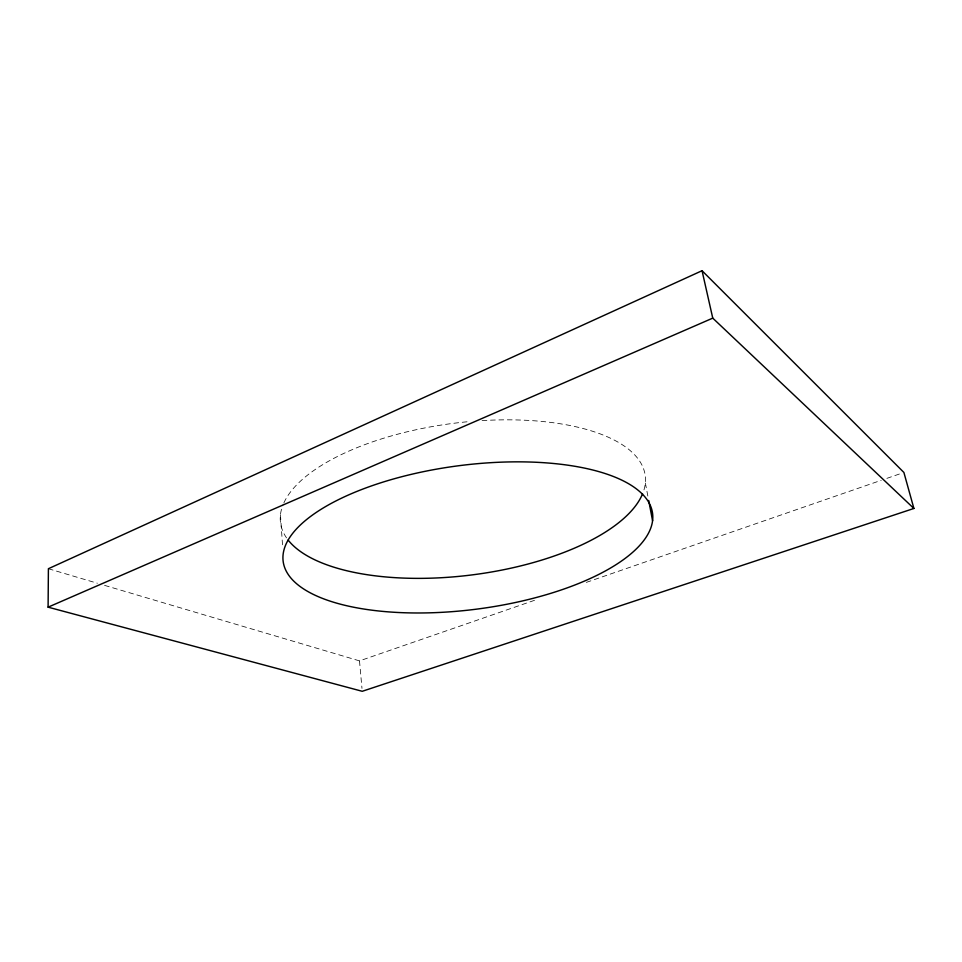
<?xml version="1.0" encoding="UTF-8"?>
<svg xmlns="http://www.w3.org/2000/svg" width="962" height="962" viewBox="0 0 962 962"><rect width="100%" height="100%" fill="white"/><g stroke="black" fill="none" stroke-linecap="round" stroke-linejoin="round"><path stroke-width="0.72" stroke-dasharray="4.81 3.61" d="M104.569 585.365L359.499 660.882L535.293 600.047M586.327 582.383L881.204 480.315M886.88 478.354L902.476 472.955M48.401 568.722L97.378 583.237M645.37 483.044L648.412 499.001M359.499 660.882L361.977 688.395M280.447 514.79L282.539 545.322M482.082 420.61A183.91 76.359 -7.3 0 1 643.085 492.496M286.52 537.866A183.91 76.359 -7.3 0 1 283.297 504.172M283.898 502.813A183.91 76.359 -7.3 0 1 468.819 421.633"/><path stroke-width="1.44" d="M48.1 607.166L48.401 568.722L702.044 270.707L903.895 472.462L913.9 508.465L362.241 691.293L48.1 607.166L712.758 318.133L913.9 508.465M702.044 270.707L712.758 318.133M648.689 500.444L652.573 520.755A186.255 72.258 -7.4 0 1 367.664 609.607A186.255 72.258 -7.4 0 1 383.309 481.998A186.255 72.258 -7.4 0 1 652.573 520.755M642.556 493.855A183.91 76.359 -7.3 0 1 473.292 574.747A183.91 76.359 -7.3 0 1 288.143 540.067"/></g></svg>
